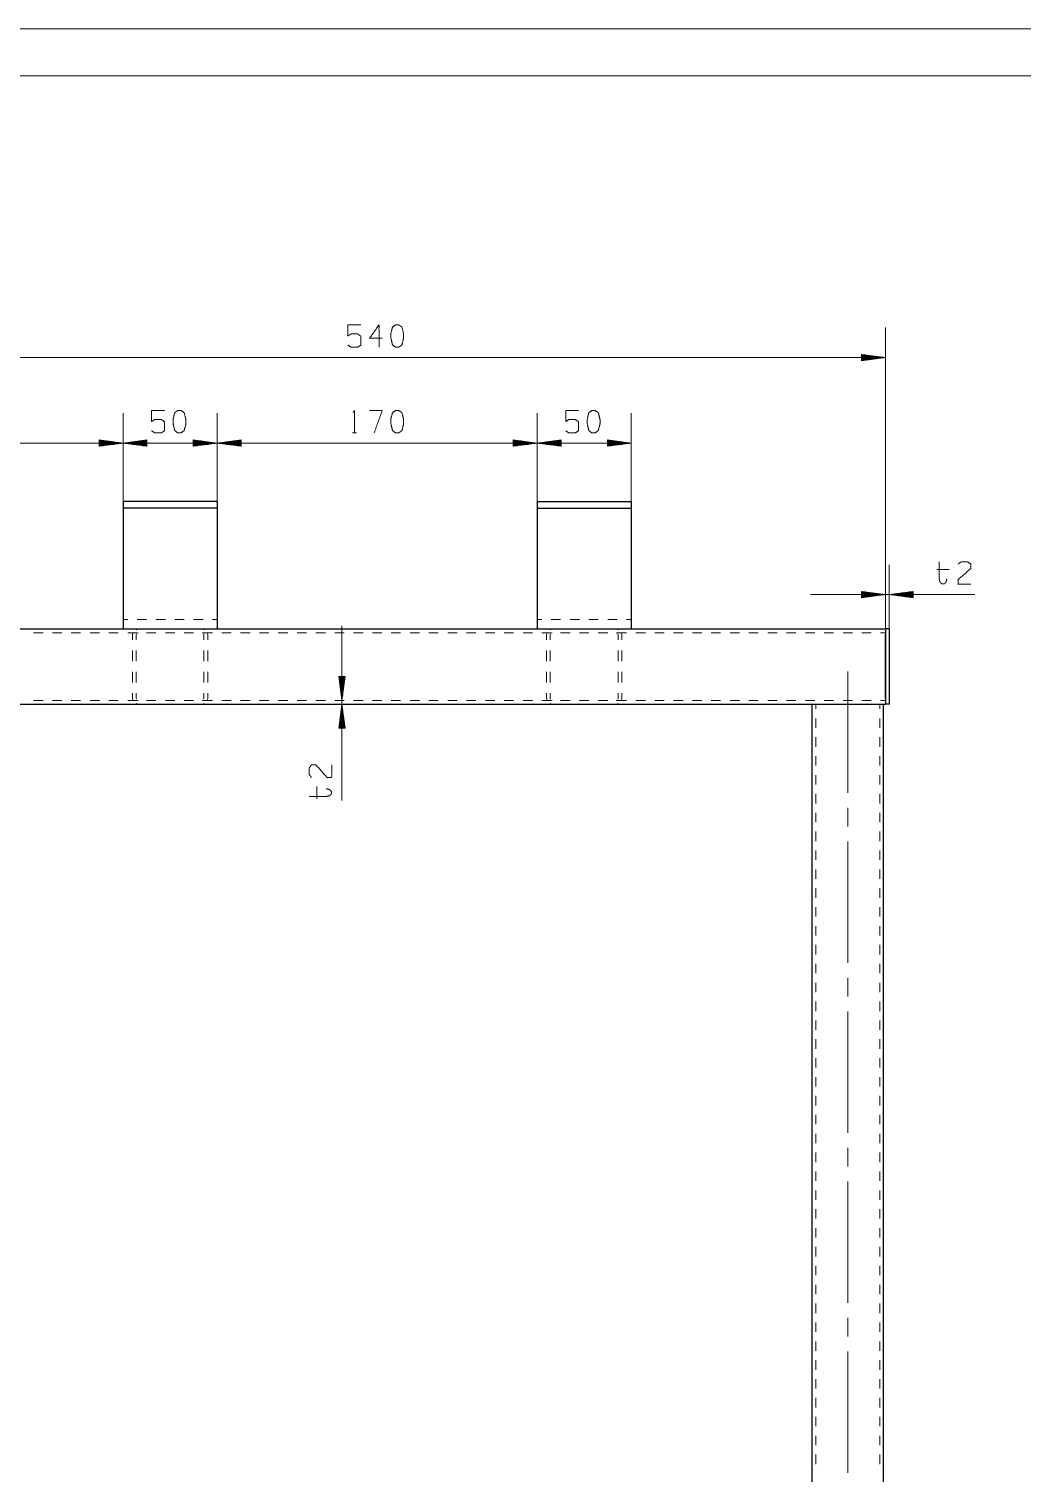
# Model space of a CAD drawing. Header units: millimetres. Extents: x 0 to 420, y 0 to 297.
# Drawn here: x 104.5 to 210, y 143.6 to 297 of the extents above; entities that cross this region are included whole.
import ezdxf

# ---------------------------------------------------------------- set-up
doc = ezdxf.new("R2010")
doc.units = ezdxf.units.MM
doc.layers.add('101', color=7, linetype='Continuous', true_color=0xffffff)

msp = doc.modelspace()

# ---------------------------------------------------------------- linework, layer by layer
at = {"layer": '101', "color": 133, "linetype": 'Continuous', "lineweight": 18}
for p, q in [((420, 297), (0, 297)), ((415, 292), (25, 292))]:
    msp.add_line(p, q, dxfattribs=at)
at = {"layer": '101', "color": 22, "linetype": 'Continuous', "lineweight": 18}
for p, q in [((195.47, 233.25), (195.47, 265.26)), ((192.93, 262.42), (192.96, 262.42)), ((192.93, 262.42), (192.96, 262.42)), ((192.93, 262.42), (192.93, 261.75)), ((195.47, 262.09), (192.93, 262.42)), ((192.93, 262.37), (193.35, 262.37)), ((87.47, 262.09), (195.47, 262.09)), ((192.93, 262.32), (193.73, 262.32)), ((192.93, 262.26), (194.12, 262.26)), ((192.93, 262.21), (194.5, 262.21)), ((192.93, 262.16), (194.89, 262.16)), ((192.93, 262.11), (195.27, 262.11)), ((192.93, 261.75), (195.47, 262.09)), ((192.93, 262.06), (195.27, 262.06)), ((192.93, 262.01), (194.89, 262.01)), ((192.93, 261.96), (194.5, 261.96)), ((192.93, 261.91), (194.12, 261.91)), ((192.93, 261.86), (193.73, 261.86)), ((192.93, 261.81), (193.35, 261.81)), ((192.93, 261.76), (192.96, 261.76)), ((192.93, 261.76), (192.96, 261.76)), ((114.47, 246.79), (114.47, 256.17)), ((114.47, 246.79), (114.47, 256.17)), ((124.47, 246.79), (124.47, 256.17)), ((124.47, 246.79), (124.47, 256.17)), ((158.47, 246.79), (158.47, 256.17)), ((158.47, 246.79), (158.47, 256.17)), ((168.47, 246.79), (168.47, 256.17)), ((111.93, 253.33), (111.93, 252.66)), ((114.47, 252.99), (111.93, 253.33)), ((111.93, 253.32), (111.96, 253.32)), ((111.93, 253.32), (111.96, 253.32)), ((111.93, 253.27), (112.35, 253.27)), ((111.93, 253.22), (112.73, 253.22)), ((111.93, 253.17), (113.12, 253.17)), ((117.01, 253.33), (114.47, 252.99)), ((117.01, 253.17), (115.82, 253.17)), ((117.01, 253.22), (116.2, 253.22)), ((117.01, 253.27), (116.59, 253.27)), ((117.01, 253.32), (116.98, 253.32)), ((117.01, 253.32), (116.98, 253.32)), ((117.01, 252.66), (117.01, 253.33)), ((121.93, 253.33), (121.93, 252.66)), ((124.47, 252.99), (121.93, 253.33)), ((121.93, 253.32), (121.96, 253.32)), ((121.93, 253.32), (121.96, 253.32)), ((121.93, 253.27), (122.35, 253.27)), ((121.93, 253.22), (122.73, 253.22)), ((121.93, 253.17), (123.12, 253.17)), ((127.01, 253.33), (124.47, 252.99)), ((127.01, 253.17), (125.82, 253.17)), ((127.01, 253.22), (126.2, 253.22)), ((127.01, 253.27), (126.59, 253.27)), ((127.01, 253.32), (126.98, 253.32)), ((127.01, 253.32), (126.98, 253.32)), ((127.01, 252.66), (127.01, 253.33)), ((155.93, 253.33), (155.93, 252.66)), ((158.47, 252.99), (155.93, 253.33)), ((155.93, 253.32), (155.96, 253.32)), ((155.93, 253.32), (155.96, 253.32)), ((155.93, 253.27), (156.35, 253.27)), ((155.93, 253.22), (156.73, 253.22)), ((155.93, 253.17), (157.12, 253.17)), ((161.01, 253.33), (158.47, 252.99)), ((161.01, 253.17), (159.82, 253.17)), ((161.01, 253.22), (160.2, 253.22)), ((161.01, 253.27), (160.59, 253.27)), ((161.01, 253.32), (160.98, 253.32)), ((161.01, 253.32), (160.98, 253.32)), ((161.01, 252.66), (161.01, 253.33)), ((165.93, 253.33), (165.93, 252.66)), ((168.47, 252.99), (165.93, 253.33)), ((165.93, 253.32), (165.96, 253.32)), ((165.93, 253.32), (165.96, 253.32)), ((165.93, 253.27), (166.35, 253.27)), ((165.93, 253.22), (166.73, 253.22)), ((165.93, 253.17), (167.12, 253.17)), ((87.47, 252.99), (114.47, 252.99)), ((111.93, 253.12), (113.5, 253.12)), ((111.93, 253.07), (113.89, 253.07)), ((111.93, 253.02), (114.27, 253.02)), ((111.93, 252.66), (114.47, 252.99)), ((111.93, 252.97), (114.27, 252.97)), ((111.93, 252.92), (113.89, 252.92)), ((111.93, 252.86), (113.5, 252.86)), ((111.93, 252.81), (113.12, 252.81)), ((111.93, 252.76), (112.73, 252.76)), ((111.93, 252.71), (112.35, 252.71)), ((111.93, 252.66), (111.96, 252.66)), ((111.93, 252.66), (111.96, 252.66)), ((114.47, 252.99), (117.01, 252.66)), ((114.47, 252.99), (124.47, 252.99)), ((117.01, 253.02), (114.66, 253.02)), ((117.01, 252.97), (114.66, 252.97)), ((117.01, 253.07), (115.05, 253.07)), ((117.01, 252.92), (115.05, 252.92)), ((117.01, 253.12), (115.43, 253.12)), ((117.01, 252.86), (115.43, 252.86)), ((117.01, 252.81), (115.82, 252.81)), ((117.01, 252.76), (116.2, 252.76)), ((117.01, 252.71), (116.59, 252.71)), ((117.01, 252.66), (116.98, 252.66)), ((117.01, 252.66), (116.98, 252.66)), ((121.93, 253.12), (123.5, 253.12)), ((121.93, 253.07), (123.89, 253.07)), ((121.93, 253.02), (124.27, 253.02)), ((121.93, 252.66), (124.47, 252.99)), ((121.93, 252.97), (124.27, 252.97)), ((121.93, 252.92), (123.89, 252.92)), ((121.93, 252.86), (123.5, 252.86)), ((121.93, 252.81), (123.12, 252.81)), ((121.93, 252.76), (122.73, 252.76)), ((121.93, 252.71), (122.35, 252.71)), ((121.93, 252.66), (121.96, 252.66)), ((121.93, 252.66), (121.96, 252.66)), ((124.47, 252.99), (127.01, 252.66)), ((124.47, 252.99), (158.47, 252.99)), ((127.01, 253.02), (124.66, 253.02)), ((127.01, 252.97), (124.66, 252.97)), ((127.01, 253.07), (125.05, 253.07)), ((127.01, 252.92), (125.05, 252.92)), ((127.01, 253.12), (125.43, 253.12)), ((127.01, 252.86), (125.43, 252.86)), ((127.01, 252.81), (125.82, 252.81)), ((127.01, 252.76), (126.2, 252.76)), ((127.01, 252.71), (126.59, 252.71)), ((127.01, 252.66), (126.98, 252.66)), ((127.01, 252.66), (126.98, 252.66)), ((155.93, 253.12), (157.5, 253.12)), ((155.93, 253.07), (157.89, 253.07)), ((155.93, 253.02), (158.27, 253.02)), ((155.93, 252.66), (158.47, 252.99)), ((155.93, 252.97), (158.27, 252.97)), ((155.93, 252.92), (157.89, 252.92)), ((155.93, 252.86), (157.5, 252.86)), ((155.93, 252.81), (157.12, 252.81)), ((155.93, 252.76), (156.73, 252.76)), ((155.93, 252.71), (156.35, 252.71)), ((155.93, 252.66), (155.96, 252.66)), ((155.93, 252.66), (155.96, 252.66)), ((158.47, 252.99), (161.01, 252.66)), ((158.47, 252.99), (168.47, 252.99)), ((161.01, 253.02), (158.66, 253.02)), ((161.01, 252.97), (158.66, 252.97)), ((161.01, 253.07), (159.05, 253.07)), ((161.01, 252.92), (159.05, 252.92)), ((161.01, 253.12), (159.43, 253.12)), ((161.01, 252.86), (159.43, 252.86)), ((161.01, 252.81), (159.82, 252.81)), ((161.01, 252.76), (160.2, 252.76)), ((161.01, 252.71), (160.59, 252.71)), ((161.01, 252.66), (160.98, 252.66)), ((161.01, 252.66), (160.98, 252.66)), ((165.93, 253.12), (167.5, 253.12)), ((165.93, 253.07), (167.89, 253.07)), ((165.93, 253.02), (168.27, 253.02)), ((165.93, 252.66), (168.47, 252.99)), ((165.93, 252.97), (168.27, 252.97)), ((165.93, 252.92), (167.89, 252.92)), ((165.93, 252.86), (167.5, 252.86)), ((165.93, 252.81), (167.12, 252.81)), ((165.93, 252.76), (166.73, 252.76)), ((165.93, 252.71), (166.35, 252.71)), ((165.93, 252.66), (165.96, 252.66)), ((165.93, 252.66), (165.96, 252.66)), ((195.47, 233.25), (195.47, 240.08)), ((195.87, 233.25), (195.87, 240.08)), ((187.53, 236.91), (204.99, 236.91)), ((192.93, 237.24), (192.93, 236.57)), ((195.47, 236.91), (192.93, 237.24)), ((192.93, 237.24), (192.96, 237.24)), ((192.93, 237.24), (192.96, 237.24)), ((192.93, 237.19), (193.35, 237.19)), ((192.93, 237.14), (193.73, 237.14)), ((192.93, 237.09), (194.12, 237.09)), ((192.93, 237.03), (194.5, 237.03)), ((192.93, 236.98), (194.89, 236.98)), ((192.93, 236.93), (195.27, 236.93)), ((192.93, 236.57), (195.47, 236.91)), ((192.93, 236.88), (195.27, 236.88)), ((192.93, 236.83), (194.89, 236.83)), ((192.93, 236.78), (194.5, 236.78)), ((192.93, 236.73), (194.12, 236.73)), ((192.93, 236.68), (193.73, 236.68)), ((192.93, 236.63), (193.35, 236.63)), ((192.93, 236.58), (192.96, 236.58)), ((192.93, 236.58), (192.96, 236.58)), ((198.41, 237.24), (195.87, 236.91)), ((195.87, 236.91), (198.41, 236.57)), ((198.41, 236.93), (196.06, 236.93)), ((198.41, 236.88), (196.06, 236.88)), ((198.41, 236.98), (196.45, 236.98)), ((198.41, 236.83), (196.45, 236.83)), ((198.41, 237.03), (196.83, 237.03)), ((198.41, 236.78), (196.83, 236.78)), ((198.41, 237.09), (197.22, 237.09)), ((198.41, 236.73), (197.22, 236.73)), ((198.41, 237.14), (197.6, 237.14)), ((198.41, 236.68), (197.6, 236.68)), ((198.41, 237.19), (197.99, 237.19)), ((198.41, 236.63), (197.99, 236.63)), ((198.41, 237.24), (198.38, 237.24)), ((198.41, 237.24), (198.38, 237.24)), ((198.41, 236.58), (198.38, 236.58)), ((198.41, 236.58), (198.38, 236.58)), ((198.41, 236.57), (198.41, 237.24)), ((137.73, 215.02), (137.73, 233.59)), ((138.06, 228.19), (137.39, 228.19)), ((137.39, 228.19), (137.73, 225.65)), ((137.4, 228.19), (137.4, 228.16)), ((137.4, 228.19), (137.4, 228.16)), ((137.45, 228.19), (137.45, 227.77)), ((137.5, 228.19), (137.5, 227.39)), ((137.55, 228.19), (137.55, 227)), ((137.6, 228.19), (137.6, 226.62)), ((137.65, 228.19), (137.65, 226.23)), ((137.7, 228.19), (137.7, 225.84)), ((137.73, 225.65), (138.06, 228.19)), ((137.75, 228.19), (137.75, 225.84)), ((137.81, 228.19), (137.81, 226.23)), ((137.86, 228.19), (137.86, 226.62)), ((137.91, 228.19), (137.91, 227)), ((137.96, 228.19), (137.96, 227.39)), ((138.01, 228.19), (138.01, 227.77)), ((138.06, 228.19), (138.06, 228.16)), ((138.06, 228.19), (138.06, 228.16)), ((137.73, 225.25), (137.39, 222.71)), ((137.6, 222.71), (137.6, 224.29)), ((137.65, 222.71), (137.65, 224.67)), ((137.7, 222.71), (137.7, 225.06)), ((138.06, 222.71), (137.73, 225.25)), ((137.75, 222.71), (137.75, 225.06)), ((137.81, 222.71), (137.81, 224.67)), ((137.86, 222.71), (137.86, 224.29)), ((137.39, 222.71), (138.06, 222.71)), ((137.4, 222.71), (137.4, 222.74)), ((137.4, 222.71), (137.4, 222.74)), ((137.45, 222.71), (137.45, 223.13)), ((137.5, 222.71), (137.5, 223.52)), ((137.55, 222.71), (137.55, 223.9)), ((137.91, 222.71), (137.91, 223.9)), ((137.96, 222.71), (137.96, 223.52)), ((138.01, 222.71), (138.01, 223.13)), ((138.06, 222.71), (138.06, 222.74)), ((138.06, 222.71), (138.06, 222.74))]:
    msp.add_line(p, q, dxfattribs=at)
at = {"layer": '101', "color": 72, "linetype": 'Continuous', "lineweight": 18}
for p, q in [((138.85, 254.08), (139.27, 254.08)), ((200.93, 239.58), (202.25, 239.58)), ((135.06, 215.2), (135.06, 216.52))]:
    msp.add_line(p, q, dxfattribs=at)
at = {"layer": '101', "color": 92, "linetype": 'Continuous', "lineweight": 25}
for p, q in [((124.47, 246.79), (114.47, 246.79)), ((114.47, 246.79), (114.47, 246.08)), ((124.47, 246.08), (114.47, 246.08)), ((114.47, 246.08), (114.47, 243.84)), ((124.47, 246.79), (124.47, 246.08)), ((124.47, 246.08), (124.47, 243.84)), ((158.47, 246.79), (168.47, 246.79)), ((158.47, 246.79), (158.47, 246.08)), ((158.47, 246.08), (168.47, 246.08)), ((158.47, 246.08), (158.47, 243.84)), ((168.47, 246.79), (168.47, 246.08)), ((168.47, 246.08), (168.47, 243.84)), ((114.47, 242.42), (114.47, 234.25)), ((124.47, 242.42), (124.47, 234.25)), ((158.47, 242.42), (158.47, 234.25)), ((168.47, 242.42), (168.47, 234.25)), ((87.47, 233.25), (195.47, 233.25)), ((195.47, 225.85), (195.47, 232.65)), ((93.17, 225.25), (189.77, 225.25)), ((187.67, 225.25), (187.67, 74.85)), ((193.16, 225.25), (195.47, 225.25)), ((195.27, 74.85), (195.27, 225.25))]:
    msp.add_line(p, q, dxfattribs=at)
at = {"layer": '101', "color": 53, "linetype": 'Continuous', "lineweight": 18}
for p, q in [((114.97, 234.25), (114.47, 234.25)), ((116.07, 233.25), (115.86, 233.16)), ((116.97, 234.25), (115.97, 234.25)), ((118.97, 234.25), (117.97, 234.25)), ((120.97, 234.25), (119.97, 234.25)), ((122.97, 234.25), (121.97, 234.25)), ((123.08, 233.16), (122.87, 233.25)), ((124.47, 234.25), (123.97, 234.25)), ((158.47, 234.25), (158.97, 234.25)), ((160.07, 233.25), (159.86, 233.16)), ((159.97, 234.25), (160.97, 234.25)), ((161.97, 234.25), (162.97, 234.25)), ((163.97, 234.25), (164.97, 234.25)), ((165.97, 234.25), (166.97, 234.25)), ((167.08, 233.16), (166.87, 233.25)), ((167.97, 234.25), (168.47, 234.25)), ((104.97, 232.85), (105.97, 232.85)), ((106.97, 232.85), (107.97, 232.85)), ((108.97, 232.85), (109.97, 232.85)), ((110.97, 232.85), (111.97, 232.85)), ((112.97, 232.85), (113.97, 232.85)), ((114.97, 232.85), (115.97, 232.85)), ((115.56, 232.86), (115.47, 232.65)), ((115.47, 232.08), (115.47, 232.65)), ((115.87, 232.65), (115.9, 232.72)), ((115.87, 232.65), (115.87, 232.08)), ((116, 232.82), (116.07, 232.85)), ((116.97, 232.85), (117.97, 232.85)), ((118.97, 232.85), (119.97, 232.85)), ((120.97, 232.85), (121.97, 232.85)), ((122.87, 232.85), (122.94, 232.82)), ((122.97, 232.85), (123.97, 232.85)), ((123.04, 232.72), (123.07, 232.65)), ((123.07, 232.65), (123.07, 232.08)), ((123.47, 232.65), (123.38, 232.86)), ((123.47, 232.65), (123.47, 232.08)), ((124.97, 232.85), (125.97, 232.85)), ((126.97, 232.85), (127.97, 232.85)), ((128.97, 232.85), (129.97, 232.85)), ((130.97, 232.85), (131.97, 232.85)), ((132.97, 232.85), (133.97, 232.85)), ((134.97, 232.85), (135.97, 232.85)), ((136.97, 232.85), (137.97, 232.85)), ((138.97, 232.85), (139.97, 232.85)), ((140.97, 232.85), (141.97, 232.85)), ((142.97, 232.85), (143.97, 232.85)), ((144.97, 232.85), (145.97, 232.85)), ((146.97, 232.85), (147.97, 232.85)), ((148.97, 232.85), (149.97, 232.85)), ((150.97, 232.85), (151.97, 232.85)), ((152.97, 232.85), (153.97, 232.85)), ((154.97, 232.85), (155.97, 232.85)), ((156.97, 232.85), (157.97, 232.85)), ((158.97, 232.85), (159.97, 232.85)), ((159.56, 232.86), (159.47, 232.65)), ((159.47, 232.08), (159.47, 232.65)), ((159.87, 232.65), (159.9, 232.72)), ((159.87, 232.08), (159.87, 232.65)), ((160, 232.82), (160.07, 232.85)), ((160.97, 232.85), (161.97, 232.85)), ((162.97, 232.85), (163.97, 232.85)), ((164.97, 232.85), (165.97, 232.85)), ((166.87, 232.85), (166.94, 232.82)), ((166.97, 232.85), (167.97, 232.85)), ((167.04, 232.72), (167.07, 232.65)), ((167.07, 232.08), (167.07, 232.65)), ((167.47, 232.65), (167.38, 232.86)), ((167.47, 232.65), (167.47, 232.08)), ((168.97, 232.85), (169.97, 232.85)), ((170.97, 232.85), (171.97, 232.85)), ((172.97, 232.85), (173.97, 232.85)), ((174.97, 232.85), (175.97, 232.85)), ((176.97, 232.85), (177.97, 232.85)), ((178.97, 232.85), (179.97, 232.85)), ((180.97, 232.85), (181.97, 232.85)), ((182.97, 232.85), (183.97, 232.85)), ((184.97, 232.85), (185.97, 232.85)), ((186.97, 232.85), (187.97, 232.85)), ((188.97, 232.85), (189.97, 232.85)), ((190.97, 232.85), (191.97, 232.85)), ((192.97, 232.85), (193.97, 232.85)), ((194.97, 232.85), (195.47, 232.85)), ((115.47, 229.82), (115.47, 230.95)), ((115.87, 230.95), (115.87, 229.82)), ((123.07, 230.95), (123.07, 229.82)), ((123.47, 230.95), (123.47, 229.82)), ((159.47, 229.82), (159.47, 230.95)), ((159.87, 229.82), (159.87, 230.95)), ((167.07, 229.82), (167.07, 230.95)), ((167.47, 230.95), (167.47, 229.82)), ((115.47, 227.55), (115.47, 228.68)), ((115.87, 228.68), (115.87, 227.55)), ((123.07, 228.68), (123.07, 227.55)), ((123.47, 228.68), (123.47, 227.55)), ((159.47, 227.55), (159.47, 228.68)), ((159.87, 227.55), (159.87, 228.68)), ((167.07, 227.55), (167.07, 228.68)), ((167.47, 228.68), (167.47, 227.55)), ((104.97, 225.65), (105.97, 225.65)), ((106.97, 225.65), (107.97, 225.65)), ((108.97, 225.65), (109.97, 225.65)), ((110.97, 225.65), (111.97, 225.65)), ((112.97, 225.65), (113.97, 225.65)), ((114.97, 225.65), (115.97, 225.65)), ((115.47, 225.85), (115.47, 226.42)), ((115.47, 225.85), (115.56, 225.64)), ((115.87, 226.42), (115.87, 225.85)), ((115.9, 225.78), (115.87, 225.85)), ((116.07, 225.65), (116, 225.68)), ((116.97, 225.65), (117.97, 225.65)), ((118.97, 225.65), (119.97, 225.65)), ((120.97, 225.65), (121.97, 225.65)), ((122.94, 225.68), (122.87, 225.65)), ((122.97, 225.65), (123.97, 225.65)), ((123.07, 225.85), (123.04, 225.78)), ((123.07, 226.42), (123.07, 225.85)), ((123.38, 225.64), (123.47, 225.85)), ((123.47, 226.42), (123.47, 225.85)), ((124.97, 225.65), (125.97, 225.65)), ((126.97, 225.65), (127.97, 225.65)), ((128.97, 225.65), (129.97, 225.65)), ((130.97, 225.65), (131.97, 225.65)), ((132.97, 225.65), (133.97, 225.65)), ((134.97, 225.65), (135.97, 225.65)), ((136.97, 225.65), (137.97, 225.65)), ((138.97, 225.65), (139.97, 225.65)), ((140.97, 225.65), (141.97, 225.65)), ((142.97, 225.65), (143.97, 225.65)), ((144.97, 225.65), (145.97, 225.65)), ((146.97, 225.65), (147.97, 225.65)), ((148.97, 225.65), (149.97, 225.65)), ((150.97, 225.65), (151.97, 225.65)), ((152.97, 225.65), (153.97, 225.65)), ((154.97, 225.65), (155.97, 225.65)), ((156.97, 225.65), (157.97, 225.65)), ((158.97, 225.65), (159.97, 225.65)), ((159.47, 225.85), (159.47, 226.42)), ((159.47, 225.85), (159.56, 225.64)), ((159.87, 225.85), (159.87, 226.42)), ((159.9, 225.78), (159.87, 225.85)), ((160.07, 225.65), (160, 225.68)), ((160.97, 225.65), (161.97, 225.65)), ((162.97, 225.65), (163.97, 225.65)), ((164.97, 225.65), (165.97, 225.65)), ((166.94, 225.68), (166.87, 225.65)), ((166.97, 225.65), (167.97, 225.65)), ((167.07, 225.85), (167.04, 225.78)), ((167.07, 225.85), (167.07, 226.42)), ((167.38, 225.64), (167.47, 225.85)), ((167.47, 226.42), (167.47, 225.85)), ((168.97, 225.65), (169.97, 225.65)), ((170.97, 225.65), (171.97, 225.65)), ((172.97, 225.65), (173.97, 225.65)), ((174.97, 225.65), (175.97, 225.65)), ((176.97, 225.65), (177.97, 225.65)), ((178.97, 225.65), (179.97, 225.65)), ((180.97, 225.65), (181.97, 225.65)), ((182.97, 225.65), (183.97, 225.65)), ((184.97, 225.65), (185.97, 225.65)), ((186.97, 225.65), (187.97, 225.65)), ((188.97, 225.65), (189.97, 225.65)), ((190.97, 225.65), (191.97, 225.65)), ((192.97, 225.65), (193.97, 225.65)), ((194.97, 225.65), (195.47, 225.65)), ((115.86, 225.34), (116.07, 225.25)), ((122.87, 225.25), (123.08, 225.34)), ((159.86, 225.34), (160.07, 225.25)), ((166.87, 225.25), (167.08, 225.34)), ((188.07, 225.25), (188.07, 224.75)), ((194.87, 224.75), (194.87, 225.25)), ((188.07, 223.75), (188.07, 222.74)), ((194.87, 222.74), (194.87, 223.75)), ((188.07, 221.74), (188.07, 220.74)), ((194.87, 220.74), (194.87, 221.74)), ((188.07, 219.74), (188.07, 218.73)), ((194.87, 218.73), (194.87, 219.74)), ((188.07, 217.73), (188.07, 216.73)), ((194.87, 216.73), (194.87, 217.73)), ((188.07, 215.73), (188.07, 214.72)), ((194.87, 214.72), (194.87, 215.73)), ((188.07, 213.72), (188.07, 212.72)), ((194.87, 212.72), (194.87, 213.72)), ((188.07, 211.72), (188.07, 210.71)), ((194.87, 210.71), (194.87, 211.72)), ((188.07, 209.71), (188.07, 208.71)), ((194.87, 208.71), (194.87, 209.71)), ((188.07, 207.7), (188.07, 206.7)), ((194.87, 206.7), (194.87, 207.7)), ((188.07, 205.7), (188.07, 204.7)), ((194.87, 204.7), (194.87, 205.7)), ((188.07, 203.69), (188.07, 202.69)), ((194.87, 202.69), (194.87, 203.69)), ((188.07, 201.69), (188.07, 200.69)), ((194.87, 200.69), (194.87, 201.69)), ((188.07, 199.68), (188.07, 198.68)), ((194.87, 198.68), (194.87, 199.68)), ((188.07, 197.68), (188.07, 196.68)), ((194.87, 196.68), (194.87, 197.68)), ((188.07, 195.67), (188.07, 194.67)), ((194.87, 194.67), (194.87, 195.67)), ((188.07, 193.67), (188.07, 192.66)), ((194.87, 192.66), (194.87, 193.67)), ((188.07, 191.66), (188.07, 190.66)), ((194.87, 190.66), (194.87, 191.66)), ((188.07, 189.66), (188.07, 188.65)), ((194.87, 188.65), (194.87, 189.66)), ((188.07, 187.65), (188.07, 186.65)), ((194.87, 186.65), (194.87, 187.65)), ((188.07, 185.65), (188.07, 184.64)), ((194.87, 184.64), (194.87, 185.65)), ((188.07, 183.64), (188.07, 182.64)), ((194.87, 182.64), (194.87, 183.64)), ((188.07, 181.64), (188.07, 180.63)), ((194.87, 180.63), (194.87, 181.64)), ((188.07, 179.63), (188.07, 178.63)), ((194.87, 178.63), (194.87, 179.63)), ((188.07, 177.62), (188.07, 176.62)), ((194.87, 176.62), (194.87, 177.62)), ((188.07, 175.62), (188.07, 174.62)), ((194.87, 174.62), (194.87, 175.62)), ((188.07, 173.61), (188.07, 172.61)), ((194.87, 172.61), (194.87, 173.61)), ((188.07, 171.61), (188.07, 170.61)), ((194.87, 170.61), (194.87, 171.61)), ((188.07, 169.6), (188.07, 168.6)), ((194.87, 168.6), (194.87, 169.6)), ((188.07, 167.6), (188.07, 166.6)), ((194.87, 166.6), (194.87, 167.6)), ((188.07, 165.59), (188.07, 164.59)), ((194.87, 164.59), (194.87, 165.59)), ((188.07, 163.59), (188.07, 162.58)), ((194.87, 162.58), (194.87, 163.59)), ((188.07, 161.58), (188.07, 160.58)), ((194.87, 160.58), (194.87, 161.58)), ((188.07, 159.58), (188.07, 158.57)), ((194.87, 158.57), (194.87, 159.58)), ((188.07, 157.57), (188.07, 156.57)), ((194.87, 156.57), (194.87, 157.57)), ((188.07, 155.57), (188.07, 154.56)), ((194.87, 154.56), (194.87, 155.57)), ((188.07, 153.56), (188.07, 152.56)), ((194.87, 152.56), (194.87, 153.56)), ((188.07, 151.56), (188.07, 150.55)), ((194.87, 150.55), (194.87, 151.56)), ((188.07, 149.55), (188.07, 148.55)), ((194.87, 148.55), (194.87, 149.55)), ((188.07, 147.54), (188.07, 146.54)), ((194.87, 146.54), (194.87, 147.54)), ((188.07, 145.54), (188.07, 144.54)), ((194.87, 144.54), (194.87, 145.54))]:
    msp.add_line(p, q, dxfattribs=at)
at = {"layer": '101', "color": 72, "linetype": 'Continuous', "lineweight": 25}
for p, q in [((195.87, 233.25), (195.47, 233.25)), ((195.47, 232.65), (195.47, 225.85)), ((195.87, 232.65), (195.87, 225.85)), ((195.87, 225.25), (195.47, 225.25))]:
    msp.add_line(p, q, dxfattribs=at)
at = {"layer": '101', "color": 151, "linetype": 'Continuous', "lineweight": 18}
for p, q in [((191.47, 212.26), (191.47, 214.26)), ((191.47, 197.79), (191.47, 210.67)), ((191.47, 194.2), (191.47, 196.2)), ((191.47, 179.73), (191.47, 192.61)), ((191.47, 176.14), (191.47, 178.14)), ((191.47, 161.67), (191.47, 174.55)), ((191.47, 158.08), (191.47, 160.08)), ((191.47, 143.61), (191.47, 156.49))]:
    msp.add_line(p, q, dxfattribs=at)
at = {"layer": '101', "color": 72, "linetype": 'Continuous', "lineweight": 18}
for points, knots in [([(138.37, 263.4), (138.71, 263.18), (139.4, 263.18), (139.73, 263.4), (139.73, 264.35), (139.4, 264.6), (138.71, 264.6), (138.37, 264.38), (138.37, 265.55), (139.73, 265.55)], [0, 0, 0.062228, 0.168343, 0.230571, 0.376818, 0.441267, 0.547382, 0.60961, 0.79049, 1, 1]), ([(142.01, 264.13), (140.67, 264.13), (141.67, 265.55), (141.67, 263.18)], [0, 0, 0.245869, 0.565293, 1, 1]), ([(143.77, 263.18), (144.11, 263.43), (144.28, 264.13), (144.28, 264.6), (144.11, 265.33), (143.77, 265.55), (143.44, 265.55), (143.1, 265.33), (142.92, 264.6), (142.94, 264.13), (143.1, 263.43), (143.44, 263.18), (143.77, 263.18)], [0, 0, 0.067526, 0.183973, 0.260583, 0.380942, 0.44614, 0.500306, 0.565504, 0.685862, 0.762526, 0.878307, 0.945834, 1, 1]), ([(117.51, 254.31), (117.85, 254.08), (118.53, 254.08), (118.87, 254.31), (118.87, 255.26), (118.53, 255.51), (117.85, 255.51), (117.51, 255.28), (117.51, 256.46), (118.87, 256.46)], [0, 0, 0.062228, 0.168344, 0.230572, 0.376815, 0.441265, 0.547382, 0.609609, 0.790489, 1, 1]), ([(120.63, 254.08), (120.97, 254.33), (121.15, 255.03), (121.15, 255.51), (120.97, 256.23), (120.63, 256.46), (120.3, 256.46), (119.96, 256.23), (119.79, 255.51), (119.8, 255.03), (119.96, 254.33), (120.3, 254.08), (120.63, 254.08)], [0, 0, 0.067527, 0.183971, 0.260584, 0.380944, 0.446142, 0.500306, 0.565504, 0.685863, 0.76253, 0.878309, 0.945835, 1, 1]), ([(138.92, 256.26), (139.06, 256.46), (139.06, 254.08)], [0, 0, 0.093491, 1, 1]), ([(141.16, 254.08), (142.01, 256.46), (140.67, 256.46)], [0, 0, 0.652472, 1, 1]), ([(143.77, 254.08), (144.11, 254.33), (144.28, 255.03), (144.28, 255.51), (144.11, 256.23), (143.77, 256.46), (143.44, 256.46), (143.1, 256.23), (142.92, 255.51), (142.94, 255.03), (143.1, 254.33), (143.44, 254.08), (143.77, 254.08)], [0, 0, 0.067526, 0.18397, 0.260583, 0.380942, 0.44614, 0.500306, 0.565504, 0.685862, 0.762529, 0.878307, 0.945834, 1, 1]), ([(161.51, 254.31), (161.85, 254.08), (162.53, 254.08), (162.87, 254.31), (162.87, 255.26), (162.53, 255.51), (161.85, 255.51), (161.51, 255.28), (161.51, 256.46), (162.87, 256.46)], [0, 0, 0.062228, 0.168343, 0.230572, 0.376815, 0.441267, 0.547381, 0.609609, 0.790489, 1, 1]), ([(164.63, 254.08), (164.97, 254.33), (165.15, 255.03), (165.15, 255.51), (164.97, 256.23), (164.63, 256.46), (164.3, 256.46), (163.96, 256.23), (163.79, 255.51), (163.8, 255.03), (163.96, 254.33), (164.3, 254.08), (164.63, 254.08)], [0, 0, 0.067527, 0.183971, 0.260584, 0.380944, 0.446142, 0.500306, 0.565504, 0.685863, 0.76253, 0.878309, 0.945835, 1, 1]), ([(202, 238.58), (201.92, 238.23), (201.72, 238.03), (201.47, 238.03), (201.26, 238.23), (201.19, 238.58), (201.19, 240.4)], [0, 0, 0.107411, 0.190399, 0.264024, 0.35076, 0.457004, 1, 1]), ([(203.2, 240.15), (203.52, 240.38), (204.21, 240.38), (204.55, 240.15), (204.55, 239.68), (203.19, 238.48), (203.2, 238), (204.55, 238)], [0, 0, 0.069691, 0.192979, 0.265274, 0.350228, 0.674739, 0.759753, 1, 1]), ([(134.49, 217.47), (134.26, 217.79), (134.26, 218.48), (134.49, 218.82), (134.96, 218.82), (136.16, 217.46), (136.64, 217.47), (136.64, 218.82)], [0, 0, 0.069695, 0.192979, 0.265275, 0.350228, 0.674741, 0.759753, 1, 1]), ([(136.06, 216.28), (136.41, 216.19), (136.61, 215.99), (136.61, 215.75), (136.41, 215.53), (136.06, 215.46), (134.24, 215.46)], [0, 0, 0.107406, 0.190397, 0.264021, 0.350759, 0.457002, 1, 1])]:
    msp.add_open_spline(points, degree=1, knots=knots, dxfattribs=at)
at = {"layer": '101', "color": 92, "linetype": 'Continuous', "lineweight": 25}
for points in [[(114.47, 243.84), (114.47, 242.42)], [(124.47, 243.84), (124.47, 242.42)], [(158.47, 243.84), (158.47, 242.42)], [(168.47, 243.84), (168.47, 242.42)], [(114.47, 234.25), (114.47, 233.75), (114.47, 233.25)], [(124.47, 234.25), (124.47, 233.75), (124.47, 233.25)], [(158.47, 234.25), (158.47, 233.75), (158.47, 233.25)], [(168.47, 234.25), (168.47, 233.75), (168.47, 233.25)], [(195.47, 233.25), (195.47, 232.65)], [(195.47, 225.85), (195.47, 225.25)], [(189.77, 225.25), (191.47, 225.25)], [(191.47, 225.25), (193.17, 225.25)]]:
    msp.add_open_spline(points, degree=1, dxfattribs=at)
at = {"layer": '101', "color": 72, "linetype": 'Continuous', "lineweight": 25}
for points in [[(195.47, 233.25), (195.47, 232.65)], [(195.87, 233.25), (195.87, 232.65)], [(195.47, 225.85), (195.47, 225.25)], [(195.87, 225.85), (195.87, 225.25)]]:
    msp.add_open_spline(points, degree=1, dxfattribs=at)
at = {"layer": '101', "color": 151, "linetype": 'Continuous', "lineweight": 18}
msp.add_open_spline([(191.47, 215.85), (191.47, 227.14), (191.47, 228.73)], degree=1, knots=[0, 0, 0.876723, 1, 1], dxfattribs=at)

doc.saveas('drawing.dxf')
